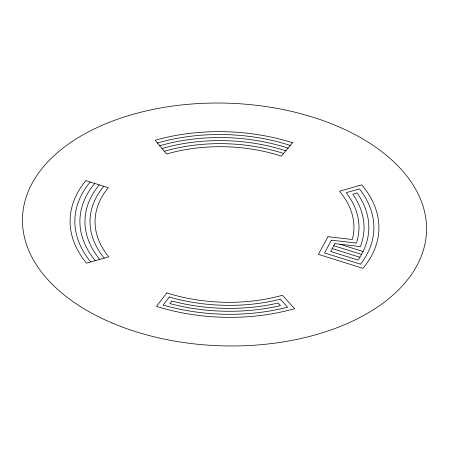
<?xml version="1.0" encoding="UTF-8"?>
<svg xmlns="http://www.w3.org/2000/svg" width="449" height="449" viewBox="0 0 449 449"><rect width="100%" height="100%" fill="white"/><g stroke="black" fill="none" stroke-linecap="round" stroke-linejoin="round"><path stroke-width="0.67" d="M292.518 142.636L281.332 156.157A124.968 75.034 1.9 0 0 166.624 154.035L155.208 140.228A152.739 91.708 1.9 0 1 292.54 142.765M339.803 244.211L363.067 251.491M333.809 245.71L361.552 254.392M332.243 248.594L359.862 257.238M86.068 180.683L108.31 187.761A129.486 77.744 1.9 0 0 108.725 256.822L86.472 263.193A154.49 92.758 1.9 0 1 85.854 180.694M104.207 258.085A134.537 80.781 1.9 0 1 103.781 186.324M99.689 259.348A139.588 83.811 1.9 0 1 99.246 184.893M164.283 151.296A130.019 78.07 1.9 0 1 283.628 153.502M161.949 148.557A135.076 81.101 1.9 0 1 285.929 150.847M159.608 145.813A140.127 84.137 1.9 0 1 288.23 148.192M157.268 143.074A145.179 87.168 1.9 0 1 290.525 145.538M95.171 260.611A144.645 86.848 1.9 0 1 94.705 183.456M90.653 261.868A149.697 89.884 1.9 0 1 90.17 182.025M327.972 236.69L318.369 254.375L362.932 268.317A153.625 92.241 1.9 0 0 361.726 184.848L339.478 191.212A129.486 77.744 1.9 0 1 352.308 239.519L327.972 236.69M331.452 240.164L324.526 252.927L360.558 264.203A148.574 89.205 1.9 0 0 359.475 188.9L346.207 192.694A134.537 80.781 1.9 0 1 356.405 243.072L331.452 240.164M334.932 243.644L330.677 251.479L358.016 260.033A143.517 86.169 1.9 0 0 357.067 192.997L352.785 194.226A139.588 83.811 1.9 0 1 360.328 246.602L334.932 243.644M166.82 292.9L156.482 306.364A154.49 92.758 1.9 0 0 294.606 308.665L282.382 295.29A129.486 77.744 1.9 0 1 166.82 292.9M169.295 297.019L163.144 305.034A149.433 89.721 1.9 0 0 287.59 307.195L280.288 299.208A134.537 80.781 1.9 0 1 169.301 297.014M171.855 301.032L169.874 303.608A144.382 86.691 1.9 0 0 280.473 305.623L278.116 303.041A139.588 83.811 1.9 0 1 171.855 301.032M112.003 322.96A202.123 121.359 1.9 0 0 426.101 236.887A202.123 121.359 1.9 0 0 135.396 113.653A202.123 121.359 1.9 0 0 112.003 322.96"/></g></svg>
